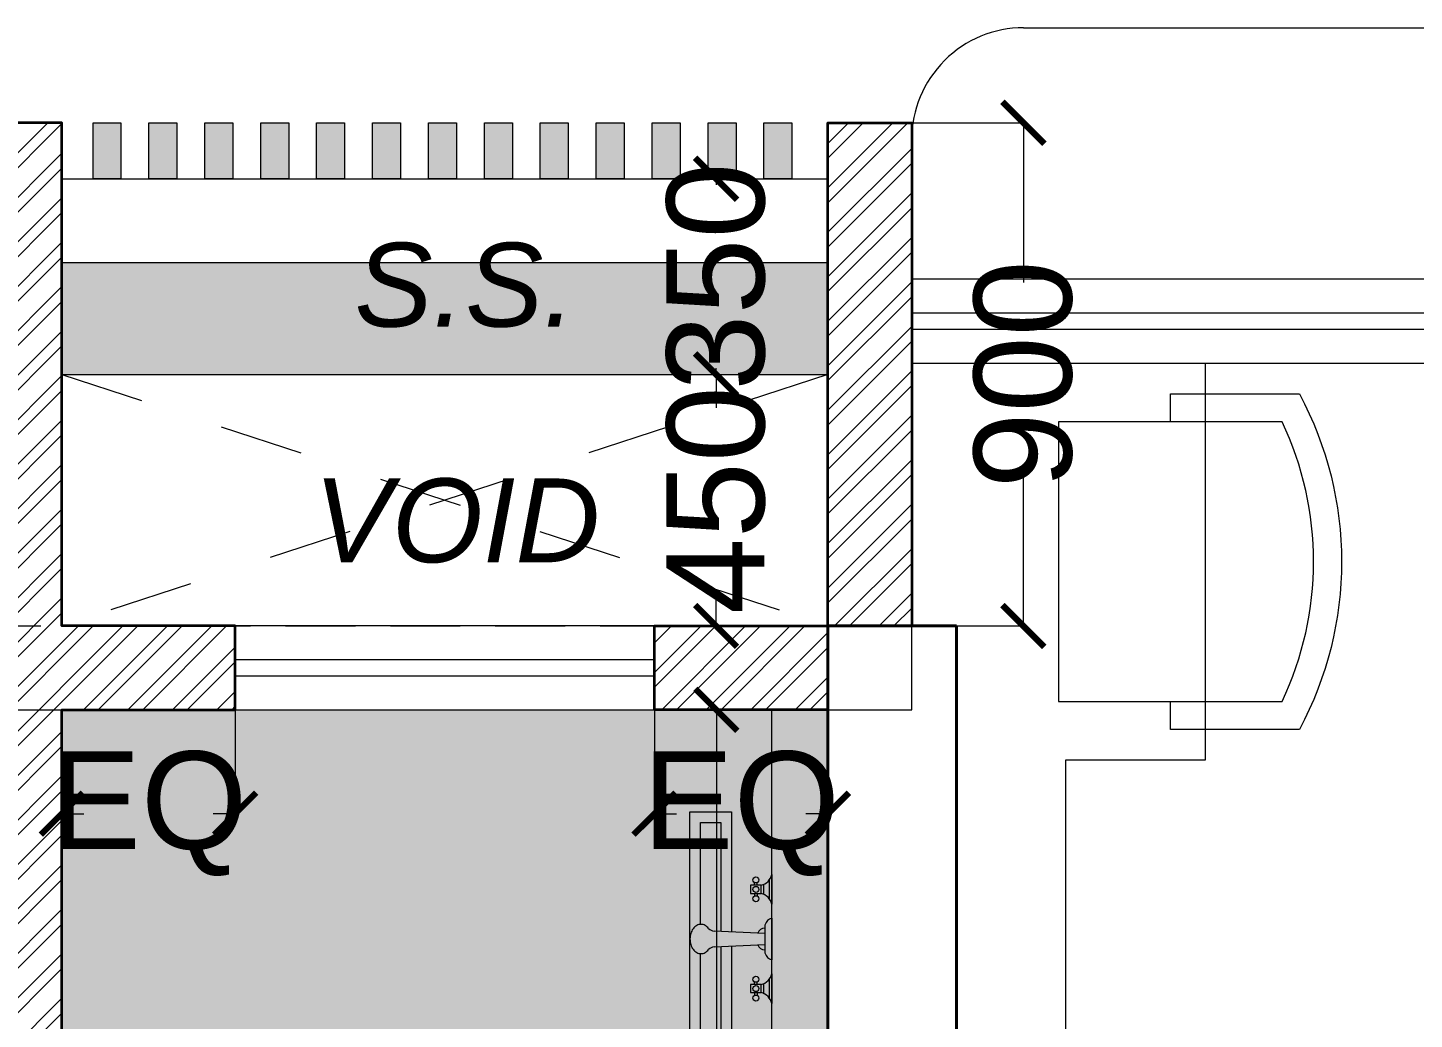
# Model space of a CAD drawing. Header units: millimetres. Extents: x 69529 to 85301, y 41669 to 59279.
# Drawn here: x 80278 to 82758, y 57505 to 59279 of the extents above; entities that cross this region are included whole.
import ezdxf

# ---------------------------------------------------------------- set-up
doc = ezdxf.new("R2010")
doc.units = ezdxf.units.MM
doc.linetypes.add('( Hidden )', pattern=[0.375, 0.25, -0.125])
doc.linetypes.add('DASH', pattern=[1, 0.5, -0.5])
for name, color, linetype, lineweight, true_color in [('DA_BEAM', 7, 'DASH', 15, 0xc20000), ('DA_BUILDING LINE', 7, 'Continuous', 9, 0xdb0000), ('DA_DIMENSION', 7, 'Continuous', 5, 0x474747), ('DA_FURNITURE', 7, 'Continuous', 5, 0x666666), ('DA_FURNITURE HIDDEN', 7, 'Continuous', 5, 0x666666), ('DA_HATCH', 7, 'Continuous', 5, 0x545454)]:
    doc.layers.add(name, color=color, linetype=linetype, lineweight=lineweight, true_color=true_color)
for name, color, linetype, lineweight in [('DA_CARPET AREA RERA', 30, 'Continuous', 9), ('DA_CHAJJA', 44, 'Continuous', 0), ('DA_COLUMN', 40, 'Continuous', 40), ('DA_DOTTED LINES', 8, 'DASH', 5), ('DA_ELEVATION FEATURE', 5, 'Continuous', 5), ('DA_LINE', 155, 'Continuous', 9), ('DA_SUNK HATCH', 251, 'Continuous', 0), ('DA_TEXT IN SQ.FT', 193, 'Continuous', 9), ('DA_WALL', 7, 'Continuous', 35), ('DA_WINDOW', 4, 'Continuous', 9)]:
    doc.layers.add(name, color=color, linetype=linetype, lineweight=lineweight)
doc.styles.add('MtXpl_Arial', font='ArialItalic.ttf')
doc.styles.get("Standard").update_dxf_attribs({"font": 'Arial.ttf'})
doc.dimstyles.get("Standard").update_dxf_attribs({"dimtxt": 0.18, "dimasz": 0.18, "dimexe": 0.18, "dimexo": 0.0625, "dimgap": 0.09, "dimtad": 0, "dimtih": 1, "dimtoh": 1, "dimdec": 4, "dimzin": 0, "dimdsep": 46, "dimtxsty": 'Standard', "dimcen": 0.09, "dimadec": 0, "dimazin": 0, "dimtfac": 1, "dimtdec": 4, "dimtofl": 0, "dimtmove": 0, "dimatfit": 3, "dimfxl": 1, "dimtolj": 1, "dimtzin": 0, "dimarcsym": 0})

# ---------------------------------------------------------------- blocks, each defined once
blk = doc.blocks.new('tap')
at = {"layer": 'DA_FURNITURE'}
for p, q in [((-0.1835, -0.2062), (-0.1835, -0.1402)), ((-0.1835, -0.2062), (-0.1835, -0.1402)), ((-0.1775, -0.1944), (-0.1775, -0.1519)), ((-0.1775, -0.1944), (-0.1775, -0.1519)), ((-0.1655, -0.1616), (-0.1655, -0.1845)), ((-0.1655, -0.1616), (-0.1655, -0.1845)), ((-0.1355, -0.1642), (-0.1595, -0.1642)), ((-0.1595, -0.1642), (-0.1595, -0.1822)), ((-0.1355, -0.1642), (-0.1595, -0.1642)), ((-0.1595, -0.1642), (-0.1595, -0.1822)), ((-0.1595, -0.1822), (-0.1355, -0.1822)), ((-0.1595, -0.1822), (-0.1355, -0.1822)), ((-0.1505, -0.1642), (-0.1505, -0.1582)), ((-0.1505, -0.1642), (-0.1505, -0.1582)), ((-0.1505, -0.1822), (-0.1505, -0.1882)), ((-0.1505, -0.1822), (-0.1505, -0.1882)), ((-0.1445, -0.1642), (-0.1445, -0.1582)), ((-0.1445, -0.1642), (-0.1445, -0.1582)), ((-0.1445, -0.1822), (-0.1445, -0.1882)), ((-0.1445, -0.1822), (-0.1445, -0.1882)), ((-0.1355, -0.1822), (-0.1355, -0.1642)), ((-0.1355, -0.1822), (-0.1355, -0.1642)), ((-0.1835, -0.331), (-0.1835, -0.2374)), ((-0.1835, -0.331), (-0.1835, -0.2374)), ((-0.1679, -0.3154), (-0.1679, -0.253)), ((-0.1679, -0.3154), (-0.1679, -0.253)), ((-0.0541, -0.2665), (-0.1679, -0.2721)), ((-0.0541, -0.2665), (-0.1679, -0.2721)), ((-0.1679, -0.2962), (-0.0541, -0.3018)), ((-0.1679, -0.2962), (-0.0541, -0.3018)), ((-0.1835, -0.4282), (-0.1835, -0.3622)), ((-0.1835, -0.4282), (-0.1835, -0.3622)), ((-0.1775, -0.4164), (-0.1775, -0.3739)), ((-0.1775, -0.4164), (-0.1775, -0.3739)), ((-0.1655, -0.3836), (-0.1655, -0.4065)), ((-0.1655, -0.3836), (-0.1655, -0.4065)), ((-0.1355, -0.3862), (-0.1595, -0.3862)), ((-0.1595, -0.3862), (-0.1595, -0.4042)), ((-0.1355, -0.3862), (-0.1595, -0.3862)), ((-0.1595, -0.3862), (-0.1595, -0.4042)), ((-0.1505, -0.3862), (-0.1505, -0.3802)), ((-0.1505, -0.3862), (-0.1505, -0.3802)), ((-0.1445, -0.3862), (-0.1445, -0.3802)), ((-0.1445, -0.3862), (-0.1445, -0.3802)), ((-0.1355, -0.4042), (-0.1355, -0.3862)), ((-0.1355, -0.4042), (-0.1355, -0.3862)), ((-0.1595, -0.4042), (-0.1355, -0.4042)), ((-0.1595, -0.4042), (-0.1355, -0.4042)), ((-0.1505, -0.4042), (-0.1505, -0.4102)), ((-0.1505, -0.4042), (-0.1505, -0.4102)), ((-0.1445, -0.4042), (-0.1445, -0.4102)), ((-0.1445, -0.4042), (-0.1445, -0.4102))]:
    blk.add_line(p, q, dxfattribs=at)
for points in [[(-0.0928, -0.2684), (-0.0928, 0), (0, 0), (0, -0.5683), (-0.0928, -0.5683), (-0.0928, -0.2999)], [(-0.0692, -0.2672), (-0.0692, -0.0237), (-0.0236, -0.0237), (-0.0236, -0.2515)], [(-0.0236, -0.3169), (-0.0236, -0.5446), (-0.0692, -0.5446), (-0.0692, -0.3011)]]:
    blk.add_lwpolyline(points, dxfattribs=at)
for centre in [(-0.1475, -0.1522), (-0.1475, -0.1522), (-0.1475, -0.1732), (-0.1475, -0.1732), (-0.1475, -0.1942), (-0.1475, -0.1942), (-0.1475, -0.3742), (-0.1475, -0.3742), (-0.1475, -0.3952), (-0.1475, -0.3952), (-0.1475, -0.4162), (-0.1475, -0.4162)]:
    blk.add_circle(centre, 0.00671, dxfattribs=at)
for centre, radius, start, end in [((-0.1505, -0.1312), 0.0342, 195.2551, 254.7449), ((-0.1505, -0.1312), 0.0342, 195.2551, 254.7449), ((-0.1505, -0.2152), 0.0342, 105.2551, 164.7449), ((-0.1505, -0.2152), 0.0342, 105.2551, 164.7449), ((-0.1899, -0.2593), 0.0229, 16.1502, 73.8498), ((-0.1899, -0.2593), 0.0229, 16.1502, 73.8498), ((-0.1674, -0.2766), 0.0165, 18.5395, 91.7649), ((-0.1674, -0.2766), 0.0165, 18.5395, 91.7649), ((-0.0581, -0.2424), 0.0244, 279.6247, 312.4678), ((-0.0581, -0.2424), 0.0244, 279.6247, 312.4678), ((-0.0209, -0.2769), 0.0265, 119.848, 141.5659), ((-0.0209, -0.2769), 0.0265, 119.848, 141.5659), ((-0.0247, -0.2702), 0.0188, 90, 119.848), ((-0.0247, -0.2702), 0.0188, 90, 119.848), ((-0.0247, -0.2702), 0.0188, 60.152, 90), ((-0.0247, -0.2702), 0.0188, 60.152, 90), ((-0.0286, -0.2769), 0.0265, 35.8238, 60.152), ((-0.0286, -0.2769), 0.0265, 35.8238, 60.152), ((-0.0346, -0.2813), 0.034, 16.6468, 35.8238), ((-0.0346, -0.2813), 0.034, 16.6468, 35.8238), ((-0.0442, -0.2842), 0.044, 0, 16.6468), ((-0.0442, -0.2842), 0.044, 0, 16.6468), ((-0.1674, -0.2917), 0.0165, 268.2351, 341.4605), ((-0.1674, -0.2917), 0.0165, 268.2351, 341.4605), ((-0.0581, -0.3259), 0.0244, 47.5322, 80.3753), ((-0.0581, -0.3259), 0.0244, 47.5322, 80.3753), ((-0.0209, -0.2914), 0.0265, 218.4341, 240.152), ((-0.0209, -0.2914), 0.0265, 218.4341, 240.152), ((-0.0286, -0.2914), 0.0265, 299.848, 324.1762), ((-0.0286, -0.2914), 0.0265, 299.848, 324.1762), ((-0.0346, -0.287), 0.034, 324.1762, 343.3532), ((-0.0346, -0.287), 0.034, 324.1762, 343.3532), ((-0.0442, -0.2842), 0.044, 343.3532, 360), ((-0.0442, -0.2842), 0.044, 343.3532, 360), ((-0.1899, -0.309), 0.0229, 286.1502, 343.8498), ((-0.1899, -0.309), 0.0229, 286.1502, 343.8498), ((-0.0247, -0.2981), 0.0188, 240.152, 270), ((-0.0247, -0.2981), 0.0188, 240.152, 270), ((-0.0247, -0.2981), 0.0188, 270, 299.848), ((-0.0247, -0.2981), 0.0188, 270, 299.848), ((-0.1505, -0.3532), 0.0342, 195.2551, 254.7449), ((-0.1505, -0.3532), 0.0342, 195.2551, 254.7449), ((-0.1505, -0.4372), 0.0342, 105.2551, 164.7449), ((-0.1505, -0.4372), 0.0342, 105.2551, 164.7449)]:
    blk.add_arc(centre, radius, start, end, dxfattribs=at)
blk = doc.blocks.new('_ArchTick')
at = {"color": 0, "linetype": 'ByBlock', "const_width": 0.15}
blk.add_lwpolyline([(-0.5, -0.5), (0.5, 0.5)], dxfattribs=at)
blk = doc.blocks.new('*D200')
at = {"layer": 'DA_DIMENSION', "transparency": 16777216}
for p, q in [((-19183.5, 99436.5), (-18983.9, 99436.5)), ((-18984, 99436.5), (-18984, 99150.6)), ((-18984, 98536.5), (-18984, 98822.5)), ((-19183.5, 98536.5), (-18983.9, 98536.5))]:
    blk.add_line(p, q, dxfattribs=at)
at = {"layer": 'Defpoints', "color": 0, "transparency": 16777216}
for p in [(-19183.6, 99436.5), (-19183.6, 98536.5), (-18984, 98536.5)]:
    blk.add_point(p, dxfattribs=at)
at = {"layer": 'DA_DIMENSION', "transparency": 16777216, "xscale": 75, "yscale": 75, "zscale": 75}
for p, rotation in [((-18984, 99436.5), 90), ((-18984, 98536.5), 270)]:
    blk.add_blockref('_ArchTick', p, dxfattribs=dict(at, rotation=rotation))
at = {"layer": 'DA_DIMENSION', "color": 7, "transparency": 16777216, "insert": (-18984, 98986.5), "char_height": 175, "attachment_point": 5, "rotation": 90}
blk.add_mtext('\\A1;900', dxfattribs=at)
blk = doc.blocks.new('*D201')
at = {"layer": 'DA_DIMENSION', "transparency": 16777216}
for p, q in [((-19541.1, 98986.5), (-19533.3, 98986.5)), ((-19533.5, 98986.5), (-19533.5, 98926.6)), ((-19533.5, 98536.5), (-19533.5, 98596.5)), ((-19536.3, 98536.5), (-19533.3, 98536.5))]:
    blk.add_line(p, q, dxfattribs=at)
at = {"layer": 'Defpoints', "color": 0, "transparency": 16777216}
for p in [(-19541.2, 98986.5), (-19533.5, 98986.5), (-19536.4, 98536.5)]:
    blk.add_point(p, dxfattribs=at)
at = {"layer": 'DA_DIMENSION', "transparency": 16777216, "xscale": 75, "yscale": 75, "zscale": 75}
for p, rotation in [((-19533.5, 98986.5), 90), ((-19533.5, 98536.5), 270)]:
    blk.add_blockref('_ArchTick', p, dxfattribs=dict(at, rotation=rotation))
at = {"layer": 'DA_DIMENSION', "color": 7, "transparency": 16777216, "insert": (-19533.5, 98761.5), "char_height": 175, "attachment_point": 5, "rotation": 90}
blk.add_mtext('\\A1;450', dxfattribs=at)
blk = doc.blocks.new('*D202')
at = {"layer": 'DA_DIMENSION', "transparency": 16777216}
for p, q in [((-19515.8, 99336.5), (-19533.7, 99336.5)), ((-19533.5, 99336.5), (-19533.5, 99325.5)), ((-19533.5, 98986.5), (-19533.5, 98997.6)), ((-19541.1, 98986.5), (-19533.3, 98986.5))]:
    blk.add_line(p, q, dxfattribs=at)
at = {"layer": 'Defpoints', "color": 0, "transparency": 16777216}
for p in [(-19533.5, 99336.5), (-19515.7, 99336.5), (-19541.2, 98986.5)]:
    blk.add_point(p, dxfattribs=at)
at = {"layer": 'DA_DIMENSION', "transparency": 16777216, "xscale": 75, "yscale": 75, "zscale": 75}
for p, rotation in [((-19533.5, 99336.5), 90), ((-19533.5, 98986.5), 270)]:
    blk.add_blockref('_ArchTick', p, dxfattribs=dict(at, rotation=rotation))
at = {"layer": 'DA_DIMENSION', "color": 7, "transparency": 16777216, "insert": (-19533.5, 99161.5), "char_height": 175, "attachment_point": 5, "rotation": 90}
blk.add_mtext('\\A1;350', dxfattribs=at)
blk = doc.blocks.new('*D207')
at = {"layer": 'DA_DIMENSION', "transparency": 16777216}
for p, q in [((-19333.7, 98386.5), (-19533.3, 98386.5)), ((-19533.1, 98386.5), (-19533.1, 97369.2)), ((-19533.1, 95911.5), (-19533.1, 96928.9)), ((-19333.7, 95911.5), (-19533.3, 95911.5))]:
    blk.add_line(p, q, dxfattribs=at)
at = {"layer": 'Defpoints', "color": 0, "transparency": 16777216}
for p in [(-19333.6, 98386.5), (-19533.1, 95911.5), (-19333.6, 95911.5)]:
    blk.add_point(p, dxfattribs=at)
at = {"layer": 'DA_DIMENSION', "transparency": 16777216, "xscale": 75, "yscale": 75, "zscale": 75}
for p, rotation in [((-19533.1, 98386.5), 90), ((-19533.1, 95911.5), 270)]:
    blk.add_blockref('_ArchTick', p, dxfattribs=dict(at, rotation=rotation))
at = {"layer": 'DA_DIMENSION', "color": 7, "transparency": 16777216, "insert": (-19533.1, 97149), "char_height": 175, "attachment_point": 5, "rotation": 90}
blk.add_mtext('\\A1;2475', dxfattribs=at)
blk = doc.blocks.new('*D210')
at = {"layer": 'DA_DIMENSION', "transparency": 16777216}
for p, q in [((-20703.6, 98386.5), (-20703.6, 98200.5)), ((-20393.6, 98386.5), (-20393.6, 98200.5)), ((-20703.6, 98200.7), (-20664.2, 98200.7)), ((-20393.6, 98200.7), (-20433, 98200.7))]:
    blk.add_line(p, q, dxfattribs=at)
at = {"layer": 'Defpoints', "color": 0, "transparency": 16777216}
for p in [(-20703.6, 98386.5), (-20393.6, 98386.5), (-20393.6, 98200.7)]:
    blk.add_point(p, dxfattribs=at)
at = {"layer": 'DA_DIMENSION', "transparency": 16777216, "xscale": 75, "yscale": 75, "zscale": 75, "rotation": 180}
blk.add_blockref('_ArchTick', (-20703.6, 98200.7), dxfattribs=at)
at = {"layer": 'DA_DIMENSION', "transparency": 16777216, "xscale": 75, "yscale": 75, "zscale": 75}
blk.add_blockref('_ArchTick', (-20393.6, 98200.7), dxfattribs=at)
at = {"layer": 'DA_DIMENSION', "color": 7, "transparency": 16777216, "insert": (-20548.6, 98200.7), "char_height": 175, "attachment_point": 5}
blk.add_mtext('\\A1;EQ', dxfattribs=at)
blk = doc.blocks.new('*D211')
at = {"layer": 'DA_DIMENSION', "transparency": 16777216}
for p, q in [((-19643.6, 98386.5), (-19643.6, 98200.5)), ((-19333.6, 98386.5), (-19333.6, 98200.5)), ((-19643.6, 98200.7), (-19604.2, 98200.7)), ((-19333.6, 98200.7), (-19373, 98200.7))]:
    blk.add_line(p, q, dxfattribs=at)
at = {"layer": 'Defpoints', "color": 0, "transparency": 16777216}
for p in [(-19643.6, 98386.5), (-19333.6, 98386.5), (-19333.6, 98200.7)]:
    blk.add_point(p, dxfattribs=at)
at = {"layer": 'DA_DIMENSION', "transparency": 16777216, "xscale": 75, "yscale": 75, "zscale": 75, "rotation": 180}
blk.add_blockref('_ArchTick', (-19643.6, 98200.7), dxfattribs=at)
at = {"layer": 'DA_DIMENSION', "transparency": 16777216, "xscale": 75, "yscale": 75, "zscale": 75}
blk.add_blockref('_ArchTick', (-19333.6, 98200.7), dxfattribs=at)
at = {"layer": 'DA_DIMENSION', "color": 7, "transparency": 16777216, "insert": (-19488.6, 98200.7), "char_height": 175, "attachment_point": 5}
blk.add_mtext('\\A1;EQ', dxfattribs=at)
blk = doc.blocks.new('fsdaafdh')
at = {"layer": 'DA_DIMENSION'}
for base, p1, p2, picture, middle in [((-18984.04034, 98536.52535), (-19183.59418, 99436.52536), (-19183.59418, 98536.52535), '*D200', (-18984.04034, 98986.52535)), ((-19533.47271, 99336.52536), (-19541.21077, 98986.52536), (-19515.6881, 99336.52536), '*D202', (-19533.47271, 99161.52536)), ((-19533.47271, 98986.52536), (-19536.39602, 98536.52536), (-19541.21077, 98986.52536), '*D201', (-19533.47271, 98761.52536)), ((-19533.11271, 95911.52535), (-19333.59418, 98386.52535), (-19333.59418, 95911.52535), '*D207', (-19533.11271, 97149.02535))]:
    dim = blk.add_linear_dim(base=base, p1=p1, p2=p2, angle=90, dimstyle='Standard', dxfattribs=at)
    dim.commit()
    dim.dimension.update_dxf_attribs({"geometry": picture, "text_midpoint": middle})
for base, p1, p2, picture, middle in [((-20393.59418, 98200.70619), (-20703.59418, 98386.52535), (-20393.59418, 98386.52535), '*D210', (-20548.59418, 98200.70619)), ((-19333.59418, 98200.70619), (-19643.59418, 98386.52535), (-19333.59418, 98386.52535), '*D211', (-19488.59418, 98200.70619))]:
    dim = blk.add_linear_dim(base=base, p1=p1, p2=p2, text='EQ', dimstyle='Standard', dxfattribs=at)
    dim.commit()
    dim.dimension.update_dxf_attribs({"geometry": picture, "text_midpoint": middle})

msp = doc.modelspace()

# ---------------------------------------------------------------- hatches: boundary and pattern name
at = {"layer": 'DA_HATCH'}
h = msp.add_hatch(dxfattribs=at)
h.set_pattern_fill('ANSI32', color=256, scale=150)
h.set_pattern_definition([(45, (101042.82, -215688.83), (-39.774756, 39.774756), []), (45, (101069.34, -215688.83), (-39.774756, 39.774756), [])])
h.paths.add_polyline_path([(78084.22813, 58058.9767), (78084.22813, 54438.9767), (77959.22813, 54438.9767), (77959.22813, 58058.9767), (77649.22813, 58058.9767), (77649.22813, 58208.9767), (77959.22813, 58208.9767), (77959.22813, 58958.9767), (77959.22813, 59108.9767), (78109.22813, 59108.9767), (78109.22813, 58208.9767), (78449.22813, 58208.9767), (78449.22813, 58058.9767)])
h.paths.add_polyline_path([(76589.22813, 58058.9767), (76899.22813, 58058.9767), (76899.22813, 58208.9767), (76614.22813, 58208.9767), (76614.22813, 58958.9767), (76614.22813, 59108.9767), (76464.22813, 59108.9767), (76464.22813, 58058.9767), (76464.22813, 57908.9767), (76589.22813, 57908.9767)])
h.paths.add_polyline_path([(80214.22813, 58058.9767), (80214.22813, 54438.9767), (80339.22813, 54438.9767), (80339.22813, 58058.9767), (80649.22813, 58058.9767), (80649.22813, 58208.9767), (80339.22813, 58208.9767), (80339.22813, 58958.9767), (80339.22813, 59108.9767), (80189.22813, 59108.9767), (80189.22813, 58208.9767), (79849.22813, 58208.9767), (79849.22813, 58058.9767)])
h.paths.add_polyline_path([(81709.22424, 58208.9767), (81709.22813, 58953.9767), (81709.22813, 59108.9767), (81859.22813, 59108.9767), (81859.22813, 58208.9767)])
h.paths.add_polyline_path([(81399.22813, 58058.9767), (81399.22813, 58208.9767), (81709.22813, 58208.9767), (81709.22813, 58058.9767)], flags=17)
h.paths.add_polyline_path([(81834.22813, 57008.9767), (81834.22813, 55458.9767), (81089.22813, 55458.9767), (81089.22813, 55583.9767), (81709.22813, 55583.9767), (81709.22813, 57008.9767)])
h.paths.add_polyline_path([(75709.22813, 54558.9767), (77039.22813, 54558.9767), (77039.22813, 54433.9767), (75709.22813, 54433.9767)])
h.paths.add_polyline_path([(76464.22813, 57008.9767), (76464.22813, 55458.9767), (77209.22813, 55458.9767), (77209.22813, 55583.9767), (76589.22813, 55583.9767), (76589.22813, 57008.9767)])
h.paths.add_polyline_path([(73414.22813, 54558.9767), (73264.22813, 54558.9767), (73264.22813, 56708.9767), (73414.22813, 56708.9767)])
h.paths.add_polyline_path([(73494.22813, 58678.9767), (73414.22813, 58678.9767), (73414.22813, 57908.9767), (73264.22813, 57908.9767), (73264.22813, 59108.9767), (73494.22813, 59108.9767)])
h.paths.add_polyline_path([(80214.22813, 49553.97669), (80214.22813, 50783.9767), (80214.22813, 53508.9767), (81834.22813, 53508.9767), (81834.22813, 53383.9767), (80339.22813, 53383.9767), (80339.22813, 50933.9767), (80649.22813, 50933.9767), (80649.22813, 50783.9767), (80364.22813, 50783.9767), (80364.22813, 47608.95613), (80134.22813, 47608.97669), (80134.22813, 47758.97669), (80214.22812, 47758.97669)])
h.paths.add_polyline_path([(81709.22813, 50933.9767), (81399.22813, 50933.9767), (81399.22813, 50783.9767), (81709.22813, 50783.9767)], flags=17)
h.paths.add_polyline_path([(81709.22813, 50783.9767), (81709.22813, 49703.97669), (81709.22813, 49553.97669), (81859.22813, 49553.97669), (81859.22813, 50173.9767), (81939.22813, 50173.9767), (81939.22813, 50323.9767), (81859.22813, 50323.9767), (81859.22813, 50783.9767)])
h.paths.add_polyline_path([(77299.22813, 47758.9767), (77299.22813, 47608.9767), (76909.22813, 47608.9767), (76909.22813, 47758.9767)])
edge = h.paths.add_edge_path()
edge.add_line((85034.22813, 50163.9767), (85034.22813, 54433.9767))
edge.add_line((85034.22813, 54433.9767), (85034.22813, 54558.9767))
edge.add_line((85034.22813, 54558.9767), (85034.22813, 58828.9767))
edge.add_line((85034.22813, 58828.9767), (84884.22813, 58828.9767))
edge.add_line((84884.22813, 58828.9767), (84884.22813, 54558.9767))
edge.add_line((84884.22813, 54558.9767), (81259.22813, 54558.9767))
edge.add_line((81259.22813, 54558.9767), (81259.22813, 54433.9767))
edge.add_line((81259.22813, 54433.9767), (84884.22813, 54433.9767))
edge.add_line((84884.22813, 54433.9767), (84884.22813, 50173.9767))
edge.add_line((84884.22813, 50173.9767), (85034.22813, 50173.9767))
h.paths.add_polyline_path([(81834.22813, 51983.9767), (81834.22813, 52638.9767), (81709.22813, 52638.9767), (81709.22813, 51983.9767)], flags=17)
h = msp.add_hatch(color=256, dxfattribs=at)
h.dxf.hatch_style = 1
h.paths.add_polyline_path([(81644.93605, 59108.9767), (81644.93605, 59008.9767), (81594.93605, 59008.9767), (81594.93605, 59108.9767)])
h.paths.add_polyline_path([(80444.93605, 59108.9767), (80444.93605, 59008.9767), (80394.93605, 59008.9767), (80394.93605, 59108.9767)])
h.paths.add_polyline_path([(81544.93605, 59108.9767), (81544.93605, 59008.9767), (81494.93605, 59008.9767), (81494.93605, 59108.9767)])
h.paths.add_polyline_path([(81444.93605, 59108.9767), (81444.93605, 59008.9767), (81394.93605, 59008.9767), (81394.93605, 59108.9767)])
h.paths.add_polyline_path([(81344.93605, 59108.9767), (81344.93605, 59008.9767), (81294.93605, 59008.9767), (81294.93605, 59108.9767)])
h.paths.add_polyline_path([(81244.93605, 59108.9767), (81244.93605, 59008.9767), (81194.93605, 59008.9767), (81194.93605, 59108.9767)])
h.paths.add_polyline_path([(81144.93605, 59108.9767), (81144.93605, 59008.9767), (81094.93605, 59008.9767), (81094.93605, 59108.9767)])
h.paths.add_polyline_path([(81044.93605, 59108.9767), (81044.93605, 59008.9767), (80994.93605, 59008.9767), (80994.93605, 59108.9767)])
h.paths.add_polyline_path([(80944.93605, 59108.9767), (80944.93605, 59008.9767), (80894.93605, 59008.9767), (80894.93605, 59108.9767)])
h.paths.add_polyline_path([(80844.93605, 59108.9767), (80844.93605, 59008.9767), (80794.93605, 59008.9767), (80794.93605, 59108.9767)])
h.paths.add_polyline_path([(80744.93605, 59108.9767), (80744.93605, 59008.9767), (80694.93605, 59008.9767), (80694.93605, 59108.9767)])
h.paths.add_polyline_path([(80644.93605, 59108.9767), (80644.93605, 59008.9767), (80594.93605, 59008.9767), (80594.93605, 59108.9767)])
h.paths.add_polyline_path([(80544.93605, 59108.9767), (80544.93605, 59008.9767), (80494.93605, 59008.9767), (80494.93605, 59108.9767)])
h = msp.add_hatch(dxfattribs=at)
h.set_pattern_fill('ANSI35', color=256, scale=300)
h.set_pattern_definition([(45, (101042.82, -40322.55), (-53.03301, 53.03301), []), (45, (101095.855, -40322.55), (-53.03301, 53.03301), [93.75, -18.75, 0, -18.75])])
h.paths.add_polyline_path([(78084.22813, 58058.9767), (80214.22813, 58058.9767), (80214.22813, 57458.9767), (78084.22813, 57458.9767)])
h.paths.add_polyline_path([(76589.22813, 58058.9767), (77959.22813, 58058.9767), (77959.22813, 55583.9767), (77209.22813, 55583.9767), (76589.22813, 55583.9767), (76589.22813, 57013.97669), (76694.22813, 57013.9767), (76694.22813, 57913.9767), (76589.22813, 57913.9767)])
h.paths.add_polyline_path([(80339.22813, 58058.9767), (81709.22813, 58058.9767), (81709.22813, 55583.9767), (81089.22813, 55583.9767), (80339.22813, 55583.9767)])
h.paths.add_polyline_path([(81709.22813, 53383.9767), (80339.22813, 53383.9767), (80339.22813, 50933.97671), (81709.22813, 50933.97668), (81709.22813, 52638.9767)])
at = {"layer": 'DA_SUNK HATCH'}
h = msp.add_hatch(dxfattribs=at)
h.set_pattern_fill('ANGLE', color=256, scale=300)
h.set_pattern_definition([(0, (101042.82, -40322.55), (0, 82.5), [60, -22.5]), (90, (101042.82, -40322.55), (-82.5, 5e-15), [60, -22.5])])
h.paths.add_polyline_path([(80364.23652, 50168.9767), (81709.21974, 50168.9767), (81709.22931, 49803.95897), (80364.24609, 49803.95897)])
h.paths.add_polyline_path([(80339.22813, 58858.9767), (81709.22813, 58858.9767), (81709.22813, 58658.9767), (80339.22813, 58658.9767)])
h.paths.add_polyline_path([(76614.22813, 58858.9767), (77959.22813, 58858.9767), (77959.22813, 58658.9767), (76614.22813, 58658.9767)])

# ---------------------------------------------------------------- linework, layer by layer
at = {"layer": 'DA_BEAM', "linetype": 'ByBlock', "ltscale": 200}
for p, q in [((80339.22813, 59008.9767), (81709.22813, 59008.9767)), ((80339.22813, 58858.9767), (81709.22813, 58858.9767))]:
    msp.add_line(p, q, dxfattribs=at)
at = {"layer": 'DA_BUILDING LINE', "linetype": '( Hidden )', "ltscale": 500}
for p, q in [((81709.22424, 58208.9767), (81709.22748, 58828.97729)), ((76614.22813, 58208.9767), (81709.22424, 58208.9767))]:
    msp.add_line(p, q, dxfattribs=at)
at = {"layer": 'DA_CARPET AREA RERA'}
msp.add_lwpolyline([(74019.22813, 48978.9767), (74169.22813, 48978.9767), (75709.22813, 48978.9767), (75709.02425, 54558.9767), (73414.22813, 54558.9767), (73414.22813, 58678.9767), (76464.22813, 58678.9767), (76464.22813, 58058.9767), (81709.22813, 58058.9767), (81859.22813, 58058.9767), (81859.22813, 58678.9767), (84884.22813, 58678.9767), (84884.22813, 50323.9767), (81859.22813, 50323.9767), (81859.22813, 50933.9767), (80214.22813, 50933.9767), (80214.22812, 47758.97669), (80214.22813, 47608.97669), (77214.22813, 47608.9767), (77214.22813, 47758.9767), (74019.22813, 47758.9767), (74019.22813, 48818.9767)], close=True, dxfattribs=at)
at = {"layer": 'DA_CHAJJA'}
for p, q in [((82059.22813, 59278.9767), (84959.22813, 59278.9767)), ((81859.22813, 58828.9767), (81859.22813, 59078.9767))]:
    msp.add_line(p, q, dxfattribs=at)
msp.add_arc((82059.22813, 59078.9767), 200, 90, 180.00000001, dxfattribs=at)
at = {"layer": 'DA_COLUMN'}
for p, q in [((81709.22813, 58208.9767), (81709.22813, 57008.9767)), ((81939.22813, 58208.9767), (81709.22813, 58208.9767)), ((81939.22813, 57008.9767), (81939.22813, 58208.9767))]:
    msp.add_line(p, q, dxfattribs=at)
at = {"layer": 'DA_DOTTED LINES', "ltscale": 300}
for p, q in [((80339.22813, 58658.9767), (81709.22424, 58208.97539)), ((81709.22424, 58658.9767), (80339.22813, 58208.9767))]:
    msp.add_line(p, q, dxfattribs=at)
at = {"layer": 'DA_ELEVATION FEATURE'}
for points in [[(80444.93605, 59108.9767), (80444.93605, 59008.9767), (80394.93605, 59008.9767), (80394.93605, 59108.9767)], [(80544.93605, 59108.9767), (80544.93605, 59008.9767), (80494.93605, 59008.9767), (80494.93605, 59108.9767)], [(80644.93605, 59108.9767), (80644.93605, 59008.9767), (80594.93605, 59008.9767), (80594.93605, 59108.9767)], [(80744.93605, 59108.9767), (80744.93605, 59008.9767), (80694.93605, 59008.9767), (80694.93605, 59108.9767)], [(80844.93605, 59108.9767), (80844.93605, 59008.9767), (80794.93605, 59008.9767), (80794.93605, 59108.9767)], [(80944.93605, 59108.9767), (80944.93605, 59008.9767), (80894.93605, 59008.9767), (80894.93605, 59108.9767)], [(81044.93605, 59108.9767), (81044.93605, 59008.9767), (80994.93605, 59008.9767), (80994.93605, 59108.9767)], [(81144.93605, 59108.9767), (81144.93605, 59008.9767), (81094.93605, 59008.9767), (81094.93605, 59108.9767)], [(81244.93605, 59108.9767), (81244.93605, 59008.9767), (81194.93605, 59008.9767), (81194.93605, 59108.9767)], [(81344.93605, 59108.9767), (81344.93605, 59008.9767), (81294.93605, 59008.9767), (81294.93605, 59108.9767)], [(81444.93605, 59108.9767), (81444.93605, 59008.9767), (81394.93605, 59008.9767), (81394.93605, 59108.9767)], [(81544.93605, 59108.9767), (81544.93605, 59008.9767), (81494.93605, 59008.9767), (81494.93605, 59108.9767)], [(81644.93605, 59108.9767), (81644.93605, 59008.9767), (81594.93605, 59008.9767), (81594.93605, 59108.9767)]]:
    msp.add_lwpolyline(points, close=True, dxfattribs=at)
at = {"layer": 'DA_FURNITURE'}
msp.add_line((81709.22465, 57828.9767), (81709.22813, 57828.9767), dxfattribs=at)
msp.add_lwpolyline([(81709.22457, 57238.96781), (81709.22813, 55583.9767), (81154.22813, 55583.97669), (81154.22813, 56158.9767), (81559.22813, 56158.9767), (81559.22457, 57038.88662), (81609.22813, 57038.88662), (81609.22813, 58058.9767), (81709.22813, 58058.9767)], close=True, dxfattribs=at)
at = {"layer": 'DA_FURNITURE HIDDEN'}
for points in [[(81859.22813, 58678.9767), (82384.22813, 58678.9767), (82384.22813, 57968.9767), (82134.22813, 57968.9767), (82134.66552, 55458.9767), (81834.22813, 55458.9767)], [(82321.66944, 58573.9767), (82121.66944, 58573.9767), (82121.66944, 58073.9767), (82321.66944, 58073.9767)]]:
    msp.add_lwpolyline(points, dxfattribs=at)
msp.add_lwpolyline([(82321.66944, 58023.9767), (82321.66944, 58073.9767), (82521.66944, 58073.9767, 0.2247829873), (82521.66944, 58573.9767), (82321.66944, 58573.9767), (82321.66944, 58623.9767), (82552.42103, 58623.9767, -0.2514805059), (82552.42103, 58023.9767)], format="xyb", close=True, dxfattribs=at)
at = {"layer": 'DA_LINE'}
msp.add_line((80339.22813, 58658.9767), (81709.22813, 58658.9767), dxfattribs=at)
at = {"layer": 'DA_WALL'}
for points in [[(80339.22813, 55583.9767), (80339.22813, 58058.9767), (80649.22813, 58058.9767), (80649.22813, 58208.9767), (80339.22813, 58208.9767), (80339.22813, 58958.9767), (80339.22813, 58958.9767), (80339.22813, 59108.9767), (80189.22813, 59108.9767), (80189.22813, 58208.9767), (79849.22813, 58208.9767), (79849.22813, 58058.9767), (80214.22813, 58058.9767), (80214.22813, 54433.9767), (80339.22813, 54433.9767), (80339.22813, 55458.9767)], [(81709.22424, 58208.9767), (81709.22424, 58208.9767), (81709.22813, 58953.9767), (81709.22813, 58953.9767), (81709.22813, 59108.9767), (81859.22813, 59108.9767), (81859.22813, 58208.9767)], [(81709.22813, 58058.9767), (81399.22813, 58058.9767), (81399.22813, 58208.9767), (81709.22813, 58208.9767)]]:
    msp.add_lwpolyline(points, close=True, dxfattribs=at)
at = {"layer": 'DA_WINDOW'}
for points in [[(84884.22813, 58678.9767), (84884.22813, 58828.9767), (81859.22813, 58828.9767), (81859.22813, 58678.9767)], [(81859.22813, 58768.9767), (84884.22813, 58768.97669), (84884.22813, 58738.97669), (81859.22813, 58738.9767)], [(80649.22813, 58058.9767), (81399.22813, 58058.9767), (81399.22813, 58208.9767), (80649.22813, 58208.9767)], [(80649.22813, 58148.9767), (81399.22813, 58148.9767), (81399.22813, 58118.9767), (80649.22813, 58118.9767)]]:
    msp.add_lwpolyline(points, close=True, dxfattribs=at)

# ---------------------------------------------------------------- block references
at = {"layer": 'DA_FURNITURE', "xscale": 800.0000000000018, "yscale": 800.0000000000018, "zscale": 800.0000000000018, "rotation": 180}
msp.add_blockref('tap', (81462.41837, 57421.64083), dxfattribs=at)
at = {"layer": 'DA_HATCH'}
msp.add_blockref('fsdaafdh', (101042.82231, -40327.54866), dxfattribs=at)

# ---------------------------------------------------------------- texts
at = {"layer": 'DA_TEXT IN SQ.FT', "style": 'MtXpl_Arial'}
for s, p in [('S.S.', (80862.60383, 58744.31762, 0)), ('VOID', (80789.49674, 58322.75597, 0))]:
    msp.add_text(s, height=150, dxfattribs=at).set_placement(p)

doc.saveas('drawing.dxf')
